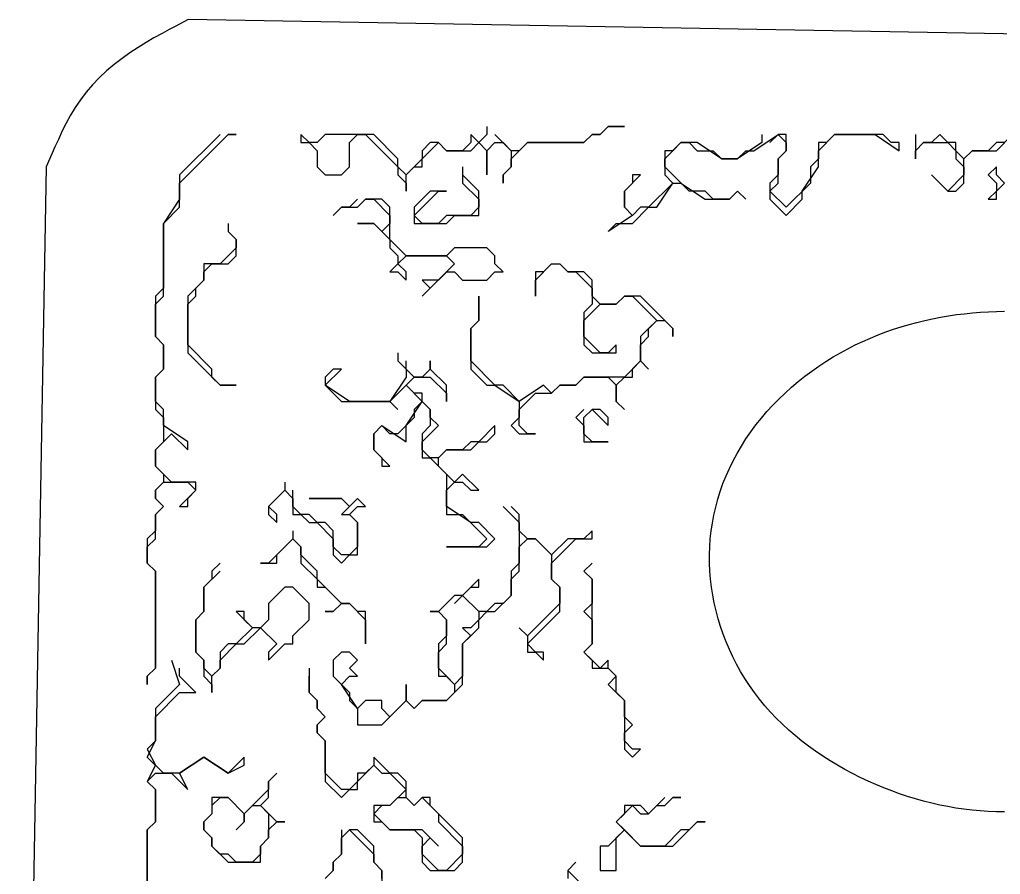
# Model space of a CAD drawing. Header units: metres. Extents: x 18 to 192, y 117 to 277.
# Drawn here: x 88.32 to 100.45, y 164.95 to 175.52 of the extents above; entities that cross this region are included whole.
import ezdxf

# ---------------------------------------------------------------- set-up
doc = ezdxf.new("R2010")
doc.units = ezdxf.units.M
for name, color, linetype in [('DETAILS', 3, 'Continuous'), ('HOLES', 1, 'Continuous'), ('OUTER', 7, 'Continuous')]:
    doc.layers.add(name, color=color, linetype=linetype)

msp = doc.modelspace()

# ---------------------------------------------------------------- linework, layer by layer
at = {"layer": 'DETAILS'}
for points in [[(94.1, 174.2), (94.1, 174.1), (94, 174), (93.9, 174.1), (93.9, 174), (93.8, 173.9), (93.6, 173.9), (93.5, 174), (93.4, 174), (93.3, 173.9), (93.3, 173.8), (93.1, 173.6), (93, 173.7), (93, 173.8), (92.7, 174.1), (92.1, 174.1), (92, 174), (91.9, 174), (91.8, 174.1), (91.8, 174), (91.9, 174), (92, 173.9), (92, 173.7), (92.1, 173.6), (92.3, 173.6), (92.4, 173.7), (92.4, 174), (92.5, 174.1), (92.6, 174.1), (93, 173.7), (93, 173.6), (93.1, 173.5), (93.1, 173.4), (93.1, 173.6), (93.2, 173.7), (93.3, 173.7), (93.3, 173.8), (93.5, 174), (93.6, 173.9), (93.9, 173.9), (94, 174), (94.1, 173.9), (94.1, 173.6), (94.1, 173.9), (94.2, 174), (94.3, 174), (94.4, 173.9), (94.4, 173.7), (94.3, 173.6), (94.3, 173.5), (94.3, 173.6), (94.4, 173.7), (94.4, 173.8), (94.6, 174), (95.3, 174), (95.4, 174.1), (95.5, 174.1), (95.6, 174.2), (95.8, 174.2), (95.6, 174.2), (95.5, 174.1), (95.4, 174.1), (95.3, 174), (94.6, 174), (94.5, 173.9), (94.4, 173.9), (94.2, 174.1)], [(90.8, 174.1), (90.3, 173.6), (90.3, 173.3), (90.1, 173), (90.1, 172.2), (90, 172.1), (90, 171.6), (90.1, 171.5), (90.1, 171.2), (90, 171.1), (90, 170.7), (90.1, 170.6), (90.1, 170.3), (90, 170.2), (90, 170), (90.1, 169.9), (90.1, 169.8), (90, 169.7), (90, 169.6), (90.1, 169.5), (90, 169.4), (90, 169.2), (89.9, 169.1), (89.9, 168.8), (90, 168.7), (90, 167.5), (89.9, 167.4), (89.9, 167.3), (89.9, 167.4), (90, 167.5), (90, 168.7), (89.9, 168.8), (89.9, 169), (90, 169.1), (90, 169.4), (90.1, 169.5), (90, 169.6), (90, 169.7), (90.1, 169.8), (90.4, 169.8), (90.5, 169.7), (90.3, 169.5), (90.4, 169.5), (90.4, 169.6), (90.5, 169.7), (90.5, 169.8), (90.2, 169.8), (90, 170), (90, 170.2), (90.2, 170.4), (90.4, 170.2), (90.4, 170.3), (90.1, 170.5), (90.1, 170.7), (90, 170.8), (90, 171.1), (90.1, 171.2), (90.1, 171.5), (90, 171.6), (90, 172), (90.1, 172.1), (90.1, 173), (90.3, 173.2), (90.3, 173.5), (90.9, 174.1), (91, 174.1), (90.9, 174.1)], [(97.5, 174.1), (97.5, 174), (97.2, 173.8), (97, 173.8), (96.7, 174), (96.5, 174), (96.4, 173.9), (96.3, 173.9), (96.3, 173.6), (96.4, 173.5), (96.1, 173.2), (96, 173.2), (95.9, 173.1), (95.8, 173.2), (95.8, 173.4), (96, 173.6), (95.9, 173.6), (95.9, 173.5), (95.8, 173.4), (95.8, 173.2), (95.9, 173.1), (95.6, 172.9), (95.7, 173), (95.9, 173), (96.1, 173.2), (96.2, 173.2), (96.4, 173.5), (96.5, 173.5), (96.8, 173.3), (97.1, 173.3), (97.2, 173.4), (97.3, 173.3), (97.2, 173.4), (97.1, 173.3), (96.9, 173.3), (96.8, 173.4), (96.6, 173.4), (96.3, 173.7), (96.3, 173.8), (96.5, 174), (96.6, 174), (96.7, 173.9), (96.9, 173.9), (97, 173.8), (97.2, 173.8), (97.3, 173.9), (97.4, 173.9), (97.7, 174.1), (97.8, 174), (97.8, 173.9), (97.7, 173.8), (97.7, 173.6), (97.6, 173.5), (97.6, 173.3), (97.8, 173.1), (98, 173.3), (98, 173.4), (98.2, 173.7), (98.2, 173.9), (98.4, 174.1), (98.9, 174.1), (99.2, 173.9), (99.2, 174), (99.1, 174), (99, 174.1), (98.4, 174.1), (98.3, 174), (98.2, 174), (98.2, 173.8), (98.1, 173.7), (98.1, 173.5), (97.8, 173.2), (97.6, 173.4), (97.7, 173.5), (97.7, 173.8), (97.8, 173.9), (97.8, 174.1), (97.7, 174.1), (97.6, 174)], [(99.4, 174.1), (99.4, 173.8), (99.4, 173.9), (99.5, 174), (99.8, 174), (99.9, 173.9), (99.9, 173.8), (100, 173.7), (100, 173.6), (99.8, 173.4), (99.6, 173.6), (99.8, 173.4), (99.9, 173.4), (100, 173.5), (100, 173.8), (100.1, 173.9), (100.4, 173.9), (100.6, 174.1)], [(100.5, 174), (100.4, 174), (100.3, 173.9), (100.1, 173.9), (100, 173.8), (99.9, 173.9), (99.9, 174), (99.8, 174), (99.7, 174.1), (99.6, 174), (99.5, 174)], [(93.8, 173.7), (93.8, 173.5), (94, 173.3), (94, 173.2), (93.9, 173.1), (93.6, 173.1), (93.5, 173), (93.3, 173), (93.2, 173.1), (93.5, 173.4), (93.6, 173.4), (93.4, 173.4), (93.2, 173.2), (93.2, 173), (93.6, 173), (93.7, 173.1), (94, 173.1), (94, 173.4), (93.8, 173.6)], [(100.5, 173.5), (100.4, 173.6), (100.4, 173.7), (100.3, 173.6), (100.4, 173.5), (100.4, 173.4), (100.3, 173.3), (100.4, 173.3), (100.4, 173.4), (100.5, 173.5)], [(92.5, 173.3), (92.4, 173.2), (92.3, 173.2), (92.2, 173.1), (92.3, 173.2), (92.5, 173.2), (92.6, 173.3), (92.7, 173.3), (92.9, 173.1), (92.9, 173), (92.8, 172.9), (92.7, 173), (92.5, 173), (92.7, 173), (92.9, 172.8), (92.9, 172.7), (93, 172.6), (93, 172.5), (92.9, 172.4), (93, 172.4), (93.1, 172.3), (93.1, 172.4), (93, 172.5), (93.1, 172.6), (93.6, 172.6), (93.7, 172.5), (93.5, 172.3), (93.3, 172.3), (93.4, 172.2), (93.3, 172.1), (93.6, 172.4), (93.7, 172.4), (93.8, 172.3), (94.1, 172.3), (94.2, 172.4), (94.3, 172.4), (94.2, 172.5), (94.2, 172.6), (94.1, 172.7), (93.7, 172.7), (93.6, 172.6), (93.1, 172.6), (92.9, 172.8), (92.9, 173.2), (92.8, 173.3), (92.6, 173.3)], [(90.9, 173), (90.9, 172.9), (91, 172.8), (91, 172.7), (90.8, 172.5), (90.6, 172.5), (90.6, 172.3), (90.4, 172.1), (90.4, 171.4), (90.8, 171), (91, 171), (90.8, 171), (90.7, 171.1), (90.7, 171.2), (90.4, 171.5), (90.4, 172), (90.5, 172.1), (90.5, 172.2), (90.6, 172.3), (90.6, 172.4), (90.7, 172.5), (90.9, 172.5), (91, 172.6), (91, 172.8), (90.9, 172.9)], [(94.9, 172.5), (94.8, 172.4), (94.7, 172.4), (94.7, 172.1), (94.7, 172.3), (94.9, 172.5), (95, 172.5), (95.1, 172.4), (95.2, 172.4), (95.4, 172.2), (95.4, 172), (95.3, 171.9), (95.3, 171.5), (95.4, 171.4), (95.7, 171.4), (95.7, 171.5), (95.6, 171.4), (95.5, 171.4), (95.3, 171.6), (95.3, 171.8), (95.5, 172), (95.7, 172), (95.8, 172.1), (95.9, 172.1), (96.2, 171.8), (96, 171.6), (96, 171.3), (95.8, 171.1), (95.3, 171.1), (95.2, 171), (95, 171), (94.9, 170.9), (94.8, 171), (94.5, 170.8), (94.3, 171), (94.2, 171), (93.9, 171.3), (93.9, 171.7), (94, 171.8), (94, 172.1), (94, 171.8), (93.9, 171.7), (93.9, 171.2), (94.1, 171), (94.2, 171), (94.5, 170.8), (94.5, 170.6), (94.4, 170.5), (94.5, 170.4), (94.7, 170.4), (94.6, 170.4), (94.5, 170.5), (94.5, 170.7), (94.7, 170.9), (94.9, 170.9), (95, 171), (95.2, 171), (95.3, 171.1), (95.6, 171.1), (95.7, 171), (95.7, 170.8), (95.8, 170.7), (95.7, 170.8), (95.7, 171), (95.8, 171.1), (95.9, 171.1), (95.9, 171.2), (96, 171.3), (96.1, 171.2), (96, 171.3), (96, 171.5), (96.1, 171.6), (96.1, 171.7), (96.2, 171.8), (96.3, 171.8), (96.4, 171.7), (96.4, 171.6), (96.4, 171.7), (96, 172.1), (95.8, 172.1), (95.7, 172), (95.5, 172), (95.4, 172.1), (95.4, 172.3), (95.3, 172.4), (95.1, 172.4), (95, 172.5)], [(93, 171.4), (93, 171.3), (93.1, 171.2), (93.1, 171.1), (92.9, 170.8), (92.4, 170.8), (92.1, 171), (92.3, 171.2), (92.2, 171.2), (92.1, 171.1), (92.1, 171), (92.3, 170.8), (92.9, 170.8), (93, 170.7), (92.9, 170.8), (93.1, 171), (93.3, 170.8), (93.2, 170.7), (93.2, 170.6), (93, 170.4), (92.9, 170.4), (92.8, 170.5), (92.7, 170.4), (92.7, 170.2), (92.8, 170.1), (92.8, 170), (92.9, 170), (92.7, 170.2), (92.7, 170.4), (92.8, 170.5), (93.1, 170.3), (93.1, 170.5), (93.3, 170.8), (93.4, 170.7), (93.4, 170.5), (93.3, 170.4), (93.3, 170.1), (93.4, 170.1), (93.6, 169.9), (93.6, 169.4), (93.8, 169.4), (94.1, 169.1), (94, 169), (93.6, 169), (94.1, 169), (94.2, 169.1), (94, 169.3), (93.9, 169.3), (93.6, 169.5), (93.6, 169.7), (93.7, 169.8), (93.8, 169.8), (93.9, 169.7), (94, 169.7), (93.8, 169.9), (93.7, 169.8), (93.5, 170), (93.5, 170.1), (93.6, 170.2), (93.9, 170.2), (94, 170.3), (94.1, 170.3), (94.2, 170.4), (94.2, 170.5), (94, 170.3), (93.9, 170.3), (93.8, 170.2), (93.6, 170.2), (93.5, 170.1), (93.4, 170.1), (93.3, 170.2), (93.3, 170.3), (93.5, 170.5), (93.4, 170.6), (93.4, 170.7), (93.3, 170.8), (93.3, 170.9), (93.2, 170.9), (93.1, 171), (93.2, 171.1), (93.4, 171.1), (93.6, 170.9), (93.6, 170.8), (93.6, 171), (93.4, 171.2), (93.4, 171.3), (93.4, 171.2), (93.3, 171.1), (93.2, 171.1), (93.1, 171.2), (93.1, 171.3)], [(95.3, 170.7), (95.2, 170.6), (95.3, 170.5), (95.3, 170.3), (95.6, 170.3), (95.4, 170.3), (95.3, 170.4), (95.3, 170.6), (95.4, 170.7), (95.6, 170.5), (95.6, 170.6), (95.5, 170.7), (95.4, 170.7)], [(91.6, 169.8), (91.6, 169.7), (91.4, 169.5), (91.4, 169.4), (91.5, 169.3), (91.5, 169.4), (91.4, 169.5), (91.6, 169.7), (91.7, 169.6), (91.7, 169.4), (91.8, 169.4), (91.9, 169.3), (92, 169.3), (92.2, 169.1), (92.2, 168.9), (92.3, 168.8), (92.4, 168.9), (92.5, 168.9), (92.5, 169.3), (92.4, 169.4), (92.5, 169.5), (92.6, 169.5), (92.5, 169.6), (92.4, 169.5), (92.3, 169.6), (91.9, 169.6), (92.3, 169.6), (92.4, 169.5), (92.3, 169.4), (92.4, 169.4), (92.5, 169.3), (92.5, 169), (92.4, 168.9), (92.3, 168.9), (92.2, 169), (92.2, 169.2), (92.1, 169.3), (92, 169.3), (91.9, 169.4), (91.8, 169.4), (91.7, 169.5), (91.7, 169.7)], [(94.3, 169.5), (94.5, 169.3), (94.5, 168.8), (94.4, 168.7), (94.4, 168.4), (94.3, 168.3), (94.2, 168.3), (94.1, 168.2), (94, 168.2), (93.8, 168.4), (93.9, 168.5), (94, 168.5), (94, 168.6), (93.8, 168.4), (93.7, 168.4), (93.5, 168.2), (93.4, 168.2), (93.5, 168.2), (93.6, 168.1), (93.6, 167.9), (93.5, 167.8), (93.5, 167.4), (93.6, 167.4), (93.7, 167.3), (93.7, 167.2), (93.6, 167.1), (93.3, 167.1), (93.2, 167), (93.1, 167.1), (93.1, 167.3), (93.1, 167.1), (92.9, 166.9), (92.8, 167), (92.8, 167.1), (92.6, 167.1), (92.5, 167), (92.3, 167.3), (92.4, 167.4), (92.5, 167.4), (92.4, 167.5), (92.5, 167.6), (92.4, 167.7), (92.3, 167.7), (92.2, 167.6), (92.2, 167.4), (92.4, 167.2), (92.4, 167.1), (92.5, 167), (92.5, 166.8), (92.8, 166.8), (93.1, 167.1), (93.2, 167), (93.3, 167.1), (93.6, 167.1), (93.8, 167.3), (93.8, 167.8), (94, 168), (94, 168.1), (94.1, 168.2), (94.2, 168.2), (94.4, 168.4), (94.4, 168.6), (94.5, 168.7), (94.5, 169), (94.6, 169.1), (94.7, 169.1), (94.9, 168.9), (94.9, 168.6), (95, 168.5), (95, 168.3), (94.6, 167.9), (94.5, 168), (94.6, 167.9), (94.6, 167.7), (94.7, 167.7), (94.8, 167.6), (94.8, 167.7), (94.7, 167.7), (94.6, 167.8), (95, 168.2), (95, 168.5), (94.9, 168.6), (94.9, 168.8), (95.2, 169.1), (95.4, 169.1), (95.4, 169.2), (95.3, 169.1), (95.1, 169.1), (94.9, 168.9), (94.7, 169.1), (94.6, 169.1), (94.5, 169.2), (94.5, 169.4), (94.4, 169.5)], [(91.7, 169.2), (91.7, 169.1), (91.4, 168.8), (91.3, 168.8), (91.5, 168.8), (91.5, 168.9), (91.7, 169.1), (91.8, 169), (91.8, 168.8), (92, 168.6), (92, 168.5), (92.1, 168.5), (92.3, 168.3), (92.2, 168.2), (92.1, 168.2), (92.2, 168.2), (92.3, 168.3), (92.4, 168.3), (92.6, 168.1), (92.6, 167.8), (92.6, 168.2), (92.5, 168.2), (92.4, 168.3), (92.3, 168.3), (92, 168.6), (92, 168.7), (91.8, 168.9), (91.8, 169), (91.7, 169.1)], [(90.8, 168.8), (90.7, 168.7), (90.7, 168.6), (90.6, 168.5), (90.6, 168.2), (90.5, 168.1), (90.5, 167.7), (90.6, 167.6), (90.6, 167.4), (90.7, 167.3), (90.7, 167.2), (90.7, 167.4), (90.8, 167.5), (90.8, 167.6), (91, 167.8), (91.1, 167.8), (91.3, 168), (91.5, 167.8), (91.4, 167.7), (91.4, 167.6), (91.6, 167.8), (91.7, 167.8), (91.7, 167.9), (91.9, 168.1), (91.9, 168.3), (91.7, 168.5), (91.6, 168.5), (91.4, 168.3), (91.4, 168.1), (91.3, 168), (91.2, 168), (91.1, 168.1), (91.1, 168.2), (91, 168.2), (91.2, 168), (91, 167.8), (90.9, 167.8), (90.8, 167.7), (90.8, 167.5), (90.7, 167.4), (90.6, 167.5), (90.6, 167.6), (90.5, 167.7), (90.5, 168.1), (90.6, 168.2), (90.6, 168.5), (90.8, 168.7)], [(95.4, 168.8), (95.3, 168.7), (95.4, 168.6), (95.4, 168.3), (95.3, 168.2), (95.4, 168.1), (95.4, 167.8), (95.3, 167.7), (95.4, 167.6), (95.4, 167.5), (95.6, 167.5), (95.7, 167.4), (95.6, 167.3), (95.8, 167.1), (95.8, 166.5), (95.9, 166.4), (96, 166.5), (95.9, 166.5), (95.8, 166.6), (95.8, 166.7), (95.9, 166.8), (95.8, 166.9), (95.8, 167.1), (95.7, 167.2), (95.7, 167.4), (95.6, 167.5), (95.6, 167.6), (95.5, 167.5), (95.3, 167.7), (95.4, 167.8), (95.4, 168.6), (95.3, 168.7)], [(93.7, 168.3), (93.8, 168.4), (94, 168.2), (94, 168.1), (93.9, 168), (93.8, 168), (93.9, 167.9), (93.8, 167.8), (93.8, 167.4), (93.7, 167.3), (93.5, 167.5), (93.5, 167.7), (93.6, 167.8), (93.6, 168.1), (93.5, 168.2), (93.6, 168.3)], [(90.2, 167.6), (90.3, 167.3), (90, 167), (90, 166.6), (89.9, 166.5), (90, 166.3), (89.9, 166.1), (90, 166), (90, 165.6), (89.9, 165.5), (89.9, 158.3)], [(89.9, 158.3), (89.9, 165.5), (90, 165.6), (90, 166), (89.9, 166.1), (90, 166.2), (90.2, 166.2), (90.4, 166), (90.3, 166.2), (90.6, 166.4), (90.9, 166.2), (91.1, 166.3), (91.1, 166.4), (90.9, 166.2), (90.6, 166.4), (90.3, 166.2), (90.1, 166.2), (89.9, 166.4), (90, 166.6), (90, 166.9), (90.3, 167.2), (90.5, 167.2), (90.3, 167.4), (90.3, 167.5)], [(91.9, 167.5), (91.9, 167.2), (92, 167.1), (92, 167), (92.1, 166.9), (92, 166.8), (92, 166.7), (92.1, 166.6), (92.1, 166.1), (92.3, 165.9), (92.4, 166), (92.5, 166), (92.5, 166.1), (92.7, 166.3), (92.8, 166.2), (92.9, 166.2), (93.1, 166), (92.9, 165.8), (92.7, 165.8), (92.7, 165.6), (92.8, 165.6), (92.9, 165.5), (93.2, 165.5), (93.3, 165.4), (93.3, 165.1), (93.4, 165), (93.7, 165), (93.8, 165.1), (93.8, 165.4), (93.4, 165.8), (93.4, 165.9), (93.3, 165.9), (93.2, 165.8), (93.1, 165.9), (93.1, 166.1), (93, 166.2), (92.9, 166.2), (92.7, 166.4), (92.7, 166.3), (92.6, 166.2), (92.5, 166.2), (92.5, 166.1), (92.4, 166), (92.3, 166), (92.1, 166.2), (92.1, 166.6), (92, 166.7), (92, 166.8), (92.1, 166.9), (92, 167), (92, 167.1), (91.9, 167.2), (91.9, 167.4)], [(91.5, 166.2), (91.4, 166.1), (91.4, 166), (91.1, 165.7), (90.9, 165.9), (90.7, 165.9), (90.7, 165.7), (90.6, 165.6), (90.6, 165.5), (90.7, 165.4), (90.7, 165.3), (90.9, 165.1), (91.3, 165.1), (91.3, 165.3), (91.4, 165.4), (91.4, 165.5), (91.5, 165.6), (91.6, 165.6), (91.5, 165.6), (91.3, 165.8), (91.4, 165.9), (91.4, 166.1)], [(90.7, 165.8), (90.8, 165.9), (90.9, 165.9), (91.1, 165.7), (91.1, 165.6), (91, 165.5), (91.1, 165.6), (91.1, 165.7), (91.2, 165.8), (91.3, 165.8), (91.4, 165.7), (91.4, 165.4), (91.3, 165.3), (91.3, 165.2), (91.2, 165.1), (91, 165.1), (90.9, 165.2), (90.8, 165.2), (90.7, 165.3), (90.7, 165.4), (90.6, 165.5), (90.6, 165.6), (90.7, 165.7)], [(92.9, 165.8), (93, 165.9), (93.1, 165.9), (93.2, 165.8), (93.3, 165.9), (93.5, 165.7), (93.5, 165.6), (93.8, 165.3), (93.8, 165.2), (93.6, 165), (93.5, 165), (93.3, 165.2), (93.3, 165.3), (93.4, 165.4), (93.5, 165.3), (93.3, 165.5), (92.9, 165.5), (92.7, 165.7), (92.8, 165.8)], [(96.3, 165.9), (96.1, 165.7), (96, 165.8), (95.8, 165.8), (95.8, 165.7), (95.7, 165.6), (95.8, 165.5), (95.6, 165.3), (95.5, 165.3), (95.5, 165), (95.7, 165), (95.7, 165.4), (95.8, 165.5), (96, 165.3), (96.4, 165.3), (96.7, 165.6), (96.8, 165.6), (96.7, 165.6), (96.6, 165.5), (96.5, 165.5), (96.3, 165.3), (96, 165.3), (95.7, 165.6), (95.9, 165.8), (96, 165.7), (96.1, 165.7), (96.2, 165.8), (96.3, 165.8), (96.4, 165.9), (96.5, 165.9), (96.4, 165.9)], [(92.3, 165.5), (92.3, 165.2), (92.2, 165.1), (92.2, 165), (92.1, 164.9)], [(92.1, 164.9), (92.2, 165), (92.2, 165.1), (92.3, 165.2), (92.3, 165.4), (92.4, 165.5), (92.7, 165.2), (92.7, 165.1), (92.8, 165), (92.8, 164.8)], [(92.8, 164.9), (92.8, 165), (92.7, 165.1), (92.7, 165.3), (92.5, 165.5), (92.4, 165.5)], [(95.2, 165.1), (95.1, 165), (95.1, 164.9)], [(95.3, 164.8), (95.1, 165)]]:
    msp.add_lwpolyline(points, dxfattribs=at)
at = {"layer": 'HOLES'}
msp.add_lwpolyline([(100.5, 165.724), (100.4, 165.724), (100.3, 165.728), (100.2, 165.734), (100.1, 165.744), (100, 165.756), (99.9, 165.77), (99.8, 165.788), (99.701, 165.808), (99.601, 165.83), (99.501, 165.856), (99.402, 165.884), (99.303, 165.914), (99.204, 165.947), (99.106, 165.983), (99.008, 166.021), (98.91, 166.061), (98.813, 166.104), (98.717, 166.149), (98.622, 166.197), (98.528, 166.247), (98.435, 166.3), (98.343, 166.355), (98.253, 166.412), (98.165, 166.472), (98.078, 166.534), (97.994, 166.599), (97.912, 166.666), (97.832, 166.735), (97.754, 166.807), (97.679, 166.881), (97.607, 166.958), (97.538, 167.036), (97.471, 167.117), (97.408, 167.2), (97.348, 167.284), (97.291, 167.371), (97.238, 167.459), (97.188, 167.548), (97.141, 167.64), (97.098, 167.732), (97.058, 167.826), (97.022, 167.92), (96.989, 168.016), (96.96, 168.112), (96.934, 168.209), (96.911, 168.307), (96.893, 168.405), (96.877, 168.504), (96.866, 168.602), (96.858, 168.701), (96.854, 168.801), (96.853, 168.9), (96.856, 168.999), (96.863, 169.098), (96.874, 169.197), (96.888, 169.295), (96.907, 169.394), (96.929, 169.492), (96.955, 169.589), (96.985, 169.686), (97.019, 169.782), (97.057, 169.877), (97.099, 169.971), (97.145, 170.064), (97.194, 170.156), (97.247, 170.246), (97.304, 170.335), (97.364, 170.422), (97.427, 170.508), (97.494, 170.591), (97.563, 170.673), (97.635, 170.752), (97.71, 170.829), (97.787, 170.903), (97.867, 170.975), (97.949, 171.044), (98.032, 171.111), (98.117, 171.174), (98.204, 171.235), (98.292, 171.293), (98.382, 171.349), (98.472, 171.401), (98.564, 171.451), (98.656, 171.498), (98.749, 171.542), (98.843, 171.583), (98.938, 171.622), (99.033, 171.658), (99.128, 171.691), (99.224, 171.722), (99.321, 171.751), (99.418, 171.777), (99.515, 171.8), (99.612, 171.822), (99.71, 171.841), (99.808, 171.857), (99.907, 171.872), (100.006, 171.884), (100.104, 171.894), (100.203, 171.902), (100.303, 171.908), (100.402, 171.912), (100.501, 171.914)], dxfattribs=at)
at = {"layer": 'OUTER'}
msp.add_lwpolyline([(110.101, 175.177), (90.404, 175.521), (90.244, 175.437), (90.171, 175.398), (90.083, 175.35), (89.98, 175.294), (89.885, 175.238), (89.787, 175.178), (89.686, 175.112), (89.588, 175.041), (89.491, 174.966), (89.396, 174.886), (89.306, 174.802), (89.222, 174.715), (89.144, 174.624), (89.073, 174.53), (89.009, 174.435), (88.95, 174.338), (88.897, 174.241), (88.849, 174.145), (88.8, 174.039), (88.758, 173.948), (88.724, 173.871), (88.649, 173.701), (88.321, 154.9)], dxfattribs=at)

doc.saveas('drawing.dxf')
